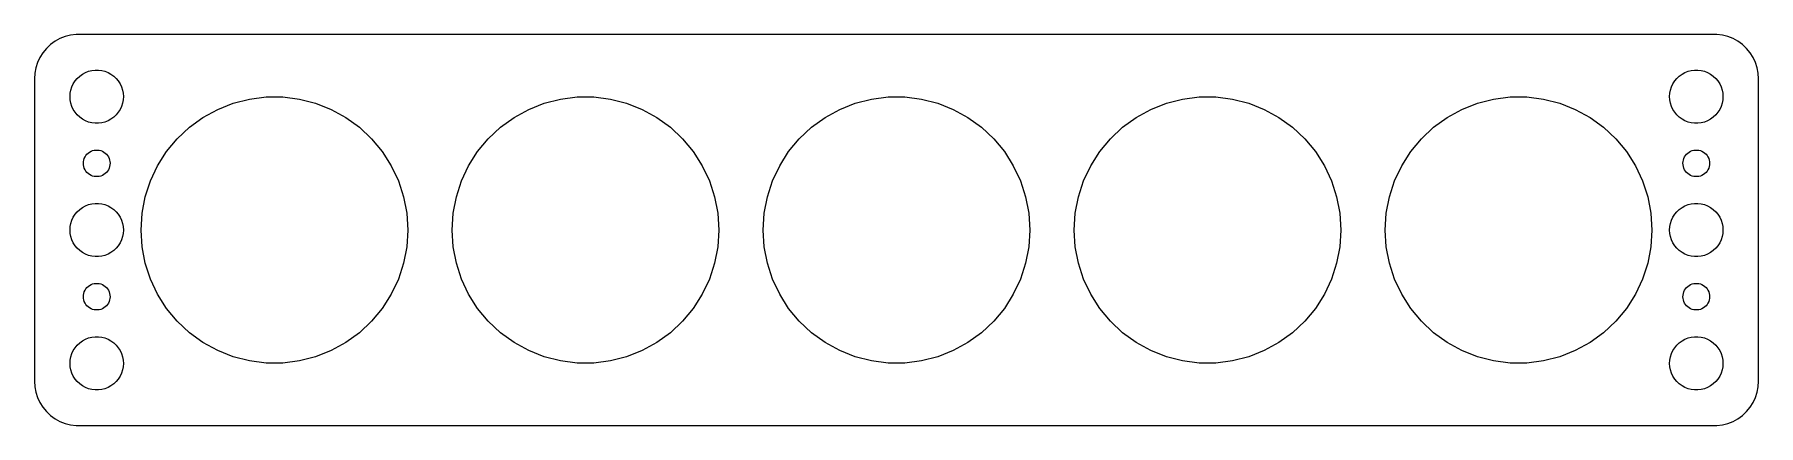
# Model space of a CAD drawing. Header units: metres. Extents: x -97 to 97, y -22 to 22.
import ezdxf

# ---------------------------------------------------------------- set-up
doc = ezdxf.new("R2010")
doc.units = ezdxf.units.M

msp = doc.modelspace()

# ---------------------------------------------------------------- linework, layer by layer
for p, q in [((-94.1289, 21.5241), (-94.6791, 21.2216)), ((-93.5451, 21.7553), (-94.1289, 21.5241)), ((-92.9369, 21.9114), (-93.5451, 21.7553)), ((-92.3139, 21.9901), (-92.9369, 21.9114)), ((92.3139, 21.9901), (-92.3139, 21.9901)), ((92.9369, 21.9114), (92.3139, 21.9901)), ((93.5451, 21.7553), (92.9369, 21.9114)), ((94.1289, 21.5241), (93.5451, 21.7553)), ((94.6791, 21.2216), (94.1289, 21.5241)), ((-96.3815, 19.4088), (-96.6489, 18.8406)), ((-96.0451, 19.9389), (-96.3815, 19.4088)), ((-95.6448, 20.4227), (-96.0451, 19.9389)), ((-95.1871, 20.8526), (-95.6448, 20.4227)), ((-94.6791, 21.2216), (-95.1871, 20.8526)), ((95.1871, 20.8526), (94.6791, 21.2216)), ((95.6448, 20.4227), (95.1871, 20.8526)), ((96.0451, 19.9389), (95.6448, 20.4227)), ((96.3815, 19.4088), (96.0451, 19.9389)), ((96.6489, 18.8406), (96.3815, 19.4088)), ((-96.9606, 17.6267), (-97, 17)), ((-96.8429, 18.2434), (-96.9606, 17.6267)), ((-96.6489, 18.8406), (-96.8429, 18.2434)), ((-91.9123, 17.3115), (-91.6075, 17.533)), ((-91.6075, 17.533), (-91.2773, 17.7145)), ((-91.2773, 17.7145), (-90.927, 17.8532)), ((-90.927, 17.8532), (-90.5621, 17.9469)), ((-90.5621, 17.9469), (-90.1884, 17.9941)), ((-90.1884, 17.9941), (-89.8116, 17.9941)), ((-89.8116, 17.9941), (-89.4379, 17.9469)), ((-89.4379, 17.9469), (-89.073, 17.8532)), ((-89.073, 17.8532), (-88.7227, 17.7145)), ((-88.7227, 17.7145), (-88.3925, 17.533)), ((-88.3925, 17.533), (-88.0877, 17.3115)), ((88.0877, 17.3115), (88.3925, 17.533)), ((88.3925, 17.533), (88.7227, 17.7145)), ((88.7227, 17.7145), (89.073, 17.8532)), ((89.073, 17.8532), (89.4379, 17.9469)), ((89.4379, 17.9469), (89.8116, 17.9941)), ((89.8116, 17.9941), (90.1884, 17.9941)), ((90.1884, 17.9941), (90.5621, 17.9469)), ((90.5621, 17.9469), (90.927, 17.8532)), ((90.927, 17.8532), (91.2773, 17.7145)), ((91.2773, 17.7145), (91.6075, 17.533)), ((91.6075, 17.533), (91.9123, 17.3115)), ((96.8429, 18.2434), (96.6489, 18.8406)), ((96.9606, 17.6267), (96.8429, 18.2434)), ((97, 17), (96.9606, 17.6267)), ((-97, 17), (-97, -17)), ((-92.9763, 15.376), (-92.9057, 15.7461)), ((-92.9057, 15.7461), (-92.7893, 16.1044)), ((-92.7893, 16.1044), (-92.6289, 16.4453)), ((-92.6289, 16.4453), (-92.427, 16.7634)), ((-92.427, 16.7634), (-92.1869, 17.0536)), ((-92.1869, 17.0536), (-91.9123, 17.3115)), ((-88.0877, 17.3115), (-87.8131, 17.0536)), ((-87.8131, 17.0536), (-87.573, 16.7634)), ((-87.573, 16.7634), (-87.3711, 16.4453)), ((-87.3711, 16.4453), (-87.2107, 16.1044)), ((-87.2107, 16.1044), (-87.0943, 15.7461)), ((-87.0943, 15.7461), (-87.0237, 15.376)), ((87.0237, 15.376), (87.0943, 15.7461)), ((87.0943, 15.7461), (87.2107, 16.1044)), ((87.2107, 16.1044), (87.3711, 16.4453)), ((87.3711, 16.4453), (87.573, 16.7634)), ((87.573, 16.7634), (87.8131, 17.0536)), ((87.8131, 17.0536), (88.0877, 17.3115)), ((91.9123, 17.3115), (92.1869, 17.0536)), ((92.1869, 17.0536), (92.427, 16.7634)), ((92.427, 16.7634), (92.6289, 16.4453)), ((92.6289, 16.4453), (92.7893, 16.1044)), ((92.7893, 16.1044), (92.9057, 15.7461)), ((92.9057, 15.7461), (92.9763, 15.376)), ((97, -17), (97, 17)), ((-93, 15), (-92.9763, 15.376)), ((-92.9763, 14.624), (-93, 15)), ((-92.9057, 14.2539), (-92.9763, 14.624)), ((-92.7893, 13.8956), (-92.9057, 14.2539)), ((-92.6289, 13.5547), (-92.7893, 13.8956)), ((-87.2107, 13.8956), (-87.3711, 13.5547)), ((-87.0943, 14.2539), (-87.2107, 13.8956)), ((-87.0237, 14.624), (-87.0943, 14.2539)), ((-87.0237, 15.376), (-87, 15)), ((-87, 15), (-87.0237, 14.624)), ((-76.3867, 13.5724), (-74.6353, 14.2658)), ((-74.6353, 14.2658), (-72.8107, 14.7343)), ((-72.8107, 14.7343), (-70.9418, 14.9704)), ((-70.9418, 14.9704), (-69.0581, 14.9704)), ((-69.0581, 14.9704), (-67.1893, 14.7343)), ((-67.1893, 14.7343), (-65.3647, 14.2658)), ((-65.3647, 14.2658), (-63.6133, 13.5724)), ((-41.3867, 13.5724), (-39.6353, 14.2658)), ((-39.6353, 14.2658), (-37.8107, 14.7343)), ((-37.8107, 14.7343), (-35.9418, 14.9704)), ((-35.9418, 14.9704), (-34.0581, 14.9704)), ((-34.0581, 14.9704), (-32.1893, 14.7343)), ((-32.1893, 14.7343), (-30.3647, 14.2658)), ((-30.3647, 14.2658), (-28.6133, 13.5724)), ((-6.38669, 13.5724), (-4.63525, 14.2658)), ((-4.63525, 14.2658), (-2.81071, 14.7343)), ((-2.81071, 14.7343), (-0.94185, 14.9704)), ((-0.94185, 14.9704), (0.94185, 14.9704)), ((0.94185, 14.9704), (2.81071, 14.7343)), ((2.81071, 14.7343), (4.63525, 14.2658)), ((4.63525, 14.2658), (6.38669, 13.5724)), ((28.6133, 13.5724), (30.3647, 14.2658)), ((30.3647, 14.2658), (32.1893, 14.7343)), ((32.1893, 14.7343), (34.0581, 14.9704)), ((34.0581, 14.9704), (35.9418, 14.9704)), ((35.9418, 14.9704), (37.8107, 14.7343)), ((37.8107, 14.7343), (39.6353, 14.2658)), ((39.6353, 14.2658), (41.3867, 13.5724)), ((63.6133, 13.5724), (65.3647, 14.2658)), ((65.3647, 14.2658), (67.1893, 14.7343)), ((67.1893, 14.7343), (69.0581, 14.9704)), ((69.0581, 14.9704), (70.9418, 14.9704)), ((70.9418, 14.9704), (72.8107, 14.7343)), ((72.8107, 14.7343), (74.6353, 14.2658)), ((74.6353, 14.2658), (76.3867, 13.5724)), ((87, 15), (87.0237, 15.376)), ((87.0237, 14.624), (87, 15)), ((87.0943, 14.2539), (87.0237, 14.624)), ((87.2107, 13.8956), (87.0943, 14.2539)), ((87.3711, 13.5547), (87.2107, 13.8956)), ((92.7893, 13.8956), (92.6289, 13.5547)), ((92.9057, 14.2539), (92.7893, 13.8956)), ((92.9763, 14.624), (92.9057, 14.2539)), ((92.9763, 15.376), (93, 15)), ((93, 15), (92.9763, 14.624)), ((-92.427, 13.2366), (-92.6289, 13.5547)), ((-92.1869, 12.9464), (-92.427, 13.2366)), ((-91.9123, 12.6884), (-92.1869, 12.9464)), ((-91.6075, 12.467), (-91.9123, 12.6884)), ((-91.2773, 12.2855), (-91.6075, 12.467)), ((-90.927, 12.1468), (-91.2773, 12.2855)), ((-90.5621, 12.0531), (-90.927, 12.1468)), ((-90.1884, 12.0059), (-90.5621, 12.0531)), ((-89.8116, 12.0059), (-90.1884, 12.0059)), ((-89.4379, 12.0531), (-89.8116, 12.0059)), ((-89.073, 12.1468), (-89.4379, 12.0531)), ((-88.7227, 12.2855), (-89.073, 12.1468)), ((-88.3925, 12.467), (-88.7227, 12.2855)), ((-88.0877, 12.6884), (-88.3925, 12.467)), ((-87.8131, 12.9464), (-88.0877, 12.6884)), ((-87.573, 13.2366), (-87.8131, 12.9464)), ((-87.3711, 13.5547), (-87.573, 13.2366)), ((-79.5614, 11.5577), (-78.0374, 12.6649)), ((-78.0374, 12.6649), (-76.3867, 13.5724)), ((-63.6133, 13.5724), (-61.9626, 12.6649)), ((-61.9626, 12.6649), (-60.4386, 11.5577)), ((-44.5614, 11.5577), (-43.0374, 12.6649)), ((-43.0374, 12.6649), (-41.3867, 13.5724)), ((-28.6133, 13.5724), (-26.9626, 12.6649)), ((-26.9626, 12.6649), (-25.4386, 11.5577)), ((-9.56136, 11.5577), (-8.0374, 12.6649)), ((-8.0374, 12.6649), (-6.38669, 13.5724)), ((6.38669, 13.5724), (8.0374, 12.6649)), ((8.0374, 12.6649), (9.56136, 11.5577)), ((25.4386, 11.5577), (26.9626, 12.6649)), ((26.9626, 12.6649), (28.6133, 13.5724)), ((41.3867, 13.5724), (43.0374, 12.6649)), ((43.0374, 12.6649), (44.5614, 11.5577)), ((60.4386, 11.5577), (61.9626, 12.6649)), ((61.9626, 12.6649), (63.6133, 13.5724)), ((76.3867, 13.5724), (78.0374, 12.6649)), ((78.0374, 12.6649), (79.5614, 11.5577)), ((87.573, 13.2366), (87.3711, 13.5547)), ((87.8131, 12.9464), (87.573, 13.2366)), ((88.0877, 12.6884), (87.8131, 12.9464)), ((88.3925, 12.467), (88.0877, 12.6884)), ((88.7227, 12.2855), (88.3925, 12.467)), ((89.073, 12.1468), (88.7227, 12.2855)), ((89.4379, 12.0531), (89.073, 12.1468)), ((89.8116, 12.0059), (89.4379, 12.0531)), ((90.1884, 12.0059), (89.8116, 12.0059)), ((90.5621, 12.0531), (90.1884, 12.0059)), ((90.927, 12.1468), (90.5621, 12.0531)), ((91.2773, 12.2855), (90.927, 12.1468)), ((91.6075, 12.467), (91.2773, 12.2855)), ((91.9123, 12.6884), (91.6075, 12.467)), ((92.1869, 12.9464), (91.9123, 12.6884)), ((92.427, 13.2366), (92.1869, 12.9464)), ((92.6289, 13.5547), (92.427, 13.2366)), ((-82.1353, 8.81677), (-80.9345, 10.2682)), ((-80.9345, 10.2682), (-79.5614, 11.5577)), ((-60.4386, 11.5577), (-59.0655, 10.2682)), ((-59.0655, 10.2682), (-57.8647, 8.81677)), ((-47.1353, 8.81677), (-45.9345, 10.2682)), ((-45.9345, 10.2682), (-44.5614, 11.5577)), ((-25.4386, 11.5577), (-24.0655, 10.2682)), ((-24.0655, 10.2682), (-22.8647, 8.81677)), ((-12.1353, 8.81677), (-10.9345, 10.2682)), ((-10.9345, 10.2682), (-9.56136, 11.5577)), ((9.56136, 11.5577), (10.9345, 10.2682)), ((10.9345, 10.2682), (12.1353, 8.81677)), ((22.8647, 8.81677), (24.0655, 10.2682)), ((24.0655, 10.2682), (25.4386, 11.5577)), ((44.5614, 11.5577), (45.9345, 10.2682)), ((45.9345, 10.2682), (47.1353, 8.81677)), ((57.8647, 8.81677), (59.0655, 10.2682)), ((59.0655, 10.2682), (60.4386, 11.5577)), ((79.5614, 11.5577), (80.9345, 10.2682)), ((80.9345, 10.2682), (82.1353, 8.81677)), ((-91.4882, 7.68799), (-91.4529, 7.87303)), ((-91.4529, 7.87303), (-91.3947, 8.05219)), ((-91.3947, 8.05219), (-91.3145, 8.22263)), ((-91.3145, 8.22263), (-91.2135, 8.38167)), ((-91.2135, 8.38167), (-91.0934, 8.52681)), ((-91.0934, 8.52681), (-90.9561, 8.65576)), ((-90.9561, 8.65576), (-90.8037, 8.76648)), ((-90.8037, 8.76648), (-90.6387, 8.85724)), ((-90.6387, 8.85724), (-90.4635, 8.92657)), ((-90.4635, 8.92657), (-90.2811, 8.97342)), ((-90.2811, 8.97342), (-90.0942, 8.99704)), ((-90.0942, 8.99704), (-89.9058, 8.99704)), ((-89.9058, 8.99704), (-89.7189, 8.97342)), ((-89.7189, 8.97342), (-89.5365, 8.92657)), ((-89.5365, 8.92657), (-89.3613, 8.85724)), ((-89.3613, 8.85724), (-89.1963, 8.76648)), ((-89.1963, 8.76648), (-89.0439, 8.65576)), ((-89.0439, 8.65576), (-88.9065, 8.52681)), ((-88.9065, 8.52681), (-88.7865, 8.38167)), ((-88.7865, 8.38167), (-88.6855, 8.22263)), ((-88.6855, 8.22263), (-88.6053, 8.05219)), ((-88.6053, 8.05219), (-88.5471, 7.87303)), ((-88.5471, 7.87303), (-88.5118, 7.68799)), ((-83.1446, 7.2263), (-82.1353, 8.81677)), ((-57.8647, 8.81677), (-56.8554, 7.2263)), ((-48.1446, 7.2263), (-47.1353, 8.81677)), ((-22.8647, 8.81677), (-21.8554, 7.2263)), ((-13.1446, 7.2263), (-12.1353, 8.81677)), ((12.1353, 8.81677), (13.1446, 7.2263)), ((21.8554, 7.2263), (22.8647, 8.81677)), ((47.1353, 8.81677), (48.1446, 7.2263)), ((56.8554, 7.2263), (57.8647, 8.81677)), ((82.1353, 8.81677), (83.1446, 7.2263)), ((88.5118, 7.68799), (88.5471, 7.87303)), ((88.5471, 7.87303), (88.6053, 8.05219)), ((88.6053, 8.05219), (88.6855, 8.22263)), ((88.6855, 8.22263), (88.7865, 8.38167)), ((88.7865, 8.38167), (88.9065, 8.52681)), ((88.9065, 8.52681), (89.0439, 8.65576)), ((89.0439, 8.65576), (89.1963, 8.76648)), ((89.1963, 8.76648), (89.3613, 8.85724)), ((89.3613, 8.85724), (89.5365, 8.92657)), ((89.5365, 8.92657), (89.7189, 8.97342)), ((89.7189, 8.97342), (89.9058, 8.99704)), ((89.9058, 8.99704), (90.0942, 8.99704)), ((90.0942, 8.99704), (90.2811, 8.97342)), ((90.2811, 8.97342), (90.4635, 8.92657)), ((90.4635, 8.92657), (90.6387, 8.85724)), ((90.6387, 8.85724), (90.8037, 8.76648)), ((90.8037, 8.76648), (90.9561, 8.65576)), ((90.9561, 8.65576), (91.0934, 8.52681)), ((91.0934, 8.52681), (91.2135, 8.38167)), ((91.2135, 8.38167), (91.3145, 8.22263)), ((91.3145, 8.22263), (91.3947, 8.05219)), ((91.3947, 8.05219), (91.4529, 7.87303)), ((91.4529, 7.87303), (91.4882, 7.68799)), ((-91.5, 7.5), (-91.4882, 7.68799)), ((-91.4882, 7.312), (-91.5, 7.5)), ((-91.4529, 7.12695), (-91.4882, 7.312)), ((-91.3947, 6.9478), (-91.4529, 7.12695)), ((-91.3145, 6.77736), (-91.3947, 6.9478)), ((-91.2135, 6.61832), (-91.3145, 6.77736)), ((-91.0934, 6.47318), (-91.2135, 6.61832)), ((-90.9561, 6.34422), (-91.0934, 6.47318)), ((-90.8037, 6.23351), (-90.9561, 6.34422)), ((-90.6387, 6.14275), (-90.8037, 6.23351)), ((-90.4635, 6.07341), (-90.6387, 6.14275)), ((-90.2811, 6.02657), (-90.4635, 6.07341)), ((-90.0942, 6.00294), (-90.2811, 6.02657)), ((-89.9058, 6.00294), (-90.0942, 6.00294)), ((-89.7189, 6.02657), (-89.9058, 6.00294)), ((-89.5365, 6.07341), (-89.7189, 6.02657)), ((-89.3613, 6.14275), (-89.5365, 6.07341)), ((-89.1963, 6.23351), (-89.3613, 6.14275)), ((-89.0439, 6.34422), (-89.1963, 6.23351)), ((-88.9065, 6.47318), (-89.0439, 6.34422)), ((-88.7865, 6.61832), (-88.9065, 6.47318)), ((-88.6855, 6.77736), (-88.7865, 6.61832)), ((-88.6053, 6.9478), (-88.6855, 6.77736)), ((-88.5471, 7.12695), (-88.6053, 6.9478)), ((-88.5118, 7.312), (-88.5471, 7.12695)), ((-88.5118, 7.68799), (-88.5, 7.5)), ((-88.5, 7.5), (-88.5118, 7.312)), ((-83.9466, 5.52187), (-83.1446, 7.2263)), ((-56.8554, 7.2263), (-56.0533, 5.52187)), ((-48.9466, 5.52187), (-48.1446, 7.2263)), ((-21.8554, 7.2263), (-21.0533, 5.52187)), ((-13.9466, 5.52187), (-13.1446, 7.2263)), ((13.1446, 7.2263), (13.9466, 5.52187)), ((21.0533, 5.52187), (21.8554, 7.2263)), ((48.1446, 7.2263), (48.9466, 5.52187)), ((56.0533, 5.52187), (56.8554, 7.2263)), ((83.1446, 7.2263), (83.9466, 5.52187)), ((88.5, 7.5), (88.5118, 7.68799)), ((88.5118, 7.312), (88.5, 7.5)), ((88.5471, 7.12695), (88.5118, 7.312)), ((88.6053, 6.9478), (88.5471, 7.12695)), ((88.6855, 6.77736), (88.6053, 6.9478)), ((88.7865, 6.61832), (88.6855, 6.77736)), ((88.9065, 6.47318), (88.7865, 6.61832)), ((89.0439, 6.34422), (88.9065, 6.47318)), ((89.1963, 6.23351), (89.0439, 6.34422)), ((89.3613, 6.14275), (89.1963, 6.23351)), ((89.5365, 6.07341), (89.3613, 6.14275)), ((89.7189, 6.02657), (89.5365, 6.07341)), ((89.9058, 6.00294), (89.7189, 6.02657)), ((90.0942, 6.00294), (89.9058, 6.00294)), ((90.2811, 6.02657), (90.0942, 6.00294)), ((90.4635, 6.07341), (90.2811, 6.02657)), ((90.6387, 6.14275), (90.4635, 6.07341)), ((90.8037, 6.23351), (90.6387, 6.14275)), ((90.9561, 6.34422), (90.8037, 6.23351)), ((91.0934, 6.47318), (90.9561, 6.34422)), ((91.2135, 6.61832), (91.0934, 6.47318)), ((91.3145, 6.77736), (91.2135, 6.61832)), ((91.3947, 6.9478), (91.3145, 6.77736)), ((91.4529, 7.12695), (91.3947, 6.9478)), ((91.4882, 7.312), (91.4529, 7.12695)), ((91.4882, 7.68799), (91.5, 7.5)), ((91.5, 7.5), (91.4882, 7.312)), ((-84.5287, 3.73035), (-83.9466, 5.52187)), ((-56.0533, 5.52187), (-55.4713, 3.73035)), ((-49.5287, 3.73035), (-48.9466, 5.52187)), ((-21.0533, 5.52187), (-20.4713, 3.73035)), ((-14.5287, 3.73035), (-13.9466, 5.52187)), ((13.9466, 5.52187), (14.5287, 3.73035)), ((20.4713, 3.73035), (21.0533, 5.52187)), ((48.9466, 5.52187), (49.5287, 3.73035)), ((55.4713, 3.73035), (56.0533, 5.52187)), ((83.9466, 5.52187), (84.5287, 3.73035)), ((-92.427, 1.76335), (-92.1869, 2.05363)), ((-92.1869, 2.05363), (-91.9123, 2.31154)), ((-91.9123, 2.31154), (-91.6075, 2.53297)), ((-91.6075, 2.53297), (-91.2773, 2.71448)), ((-91.2773, 2.71448), (-90.927, 2.85316)), ((-90.927, 2.85316), (-90.5621, 2.94685)), ((-90.5621, 2.94685), (-90.1884, 2.99408)), ((-90.1884, 2.99408), (-89.8116, 2.99408)), ((-89.8116, 2.99408), (-89.4379, 2.94685)), ((-89.4379, 2.94685), (-89.073, 2.85316)), ((-89.073, 2.85316), (-88.7227, 2.71448)), ((-88.7227, 2.71448), (-88.3925, 2.53297)), ((-88.3925, 2.53297), (-88.0877, 2.31154)), ((-88.0877, 2.31154), (-87.8131, 2.05363)), ((-87.8131, 2.05363), (-87.573, 1.76335)), ((-84.8817, 1.87999), (-84.5287, 3.73035)), ((-55.4713, 3.73035), (-55.1183, 1.87999)), ((-49.8817, 1.87999), (-49.5287, 3.73035)), ((-20.4713, 3.73035), (-20.1183, 1.87999)), ((-14.8817, 1.87999), (-14.5287, 3.73035)), ((14.5287, 3.73035), (14.8817, 1.87999)), ((20.1183, 1.87999), (20.4713, 3.73035)), ((49.5287, 3.73035), (49.8817, 1.87999)), ((55.1183, 1.87999), (55.4713, 3.73035)), ((84.5287, 3.73035), (84.8817, 1.87999)), ((87.573, 1.76335), (87.8131, 2.05363)), ((87.8131, 2.05363), (88.0877, 2.31154)), ((88.0877, 2.31154), (88.3925, 2.53297)), ((88.3925, 2.53297), (88.7227, 2.71448)), ((88.7227, 2.71448), (89.073, 2.85316)), ((89.073, 2.85316), (89.4379, 2.94685)), ((89.4379, 2.94685), (89.8116, 2.99408)), ((89.8116, 2.99408), (90.1884, 2.99408)), ((90.1884, 2.99408), (90.5621, 2.94685)), ((90.5621, 2.94685), (90.927, 2.85316)), ((90.927, 2.85316), (91.2773, 2.71448)), ((91.2773, 2.71448), (91.6075, 2.53297)), ((91.6075, 2.53297), (91.9123, 2.31154)), ((91.9123, 2.31154), (92.1869, 2.05363)), ((92.1869, 2.05363), (92.427, 1.76335)), ((-93, 0), (-92.9763, 0.37599)), ((-92.9763, -0.37599), (-93, 0)), ((-92.9763, 0.37599), (-92.9057, 0.74606)), ((-92.9057, 0.74606), (-92.7893, 1.10437)), ((-92.7893, 1.10437), (-92.6289, 1.44525)), ((-92.6289, 1.44525), (-92.427, 1.76335)), ((-87.573, 1.76335), (-87.3711, 1.44525)), ((-87.3711, 1.44525), (-87.2107, 1.10437)), ((-87.2107, 1.10437), (-87.0943, 0.74606)), ((-87.0943, 0.74606), (-87.0237, 0.37599)), ((-87.0237, 0.37599), (-87, 0)), ((-87, 0), (-87.0237, -0.37599)), ((-85, 0), (-84.8817, 1.87999)), ((-84.8817, -1.87999), (-85, 0)), ((-55.1183, 1.87999), (-55, 0)), ((-55, 0), (-55.1183, -1.87999)), ((-50, 0), (-49.8817, 1.87999)), ((-49.8817, -1.87999), (-50, 0)), ((-20.1183, 1.87999), (-20, 0)), ((-20, 0), (-20.1183, -1.87999)), ((-15, 0), (-14.8817, 1.87999)), ((-14.8817, -1.87999), (-15, 0)), ((14.8817, 1.87999), (15, 0)), ((15, 0), (14.8817, -1.87999)), ((20, 0), (20.1183, 1.87999)), ((20.1183, -1.87999), (20, 0)), ((49.8817, 1.87999), (50, 0)), ((50, 0), (49.8817, -1.87999)), ((55, 0), (55.1183, 1.87999)), ((55.1183, -1.87999), (55, 0)), ((84.8817, 1.87999), (85, 0)), ((85, 0), (84.8817, -1.87999)), ((87, 0), (87.0237, 0.37599)), ((87.0237, -0.37599), (87, 0)), ((87.0237, 0.37599), (87.0943, 0.74606)), ((87.0943, 0.74606), (87.2107, 1.10437)), ((87.2107, 1.10437), (87.3711, 1.44525)), ((87.3711, 1.44525), (87.573, 1.76335)), ((92.427, 1.76335), (92.6289, 1.44525)), ((92.6289, 1.44525), (92.7893, 1.10437)), ((92.7893, 1.10437), (92.9057, 0.74606)), ((92.9057, 0.74606), (92.9763, 0.37599)), ((92.9763, 0.37599), (93, 0)), ((93, 0), (92.9763, -0.37599)), ((-92.9057, -0.74606), (-92.9763, -0.37599)), ((-92.7893, -1.10437), (-92.9057, -0.74606)), ((-92.6289, -1.44525), (-92.7893, -1.10437)), ((-92.427, -1.76335), (-92.6289, -1.44525)), ((-92.1869, -2.05363), (-92.427, -1.76335)), ((-87.573, -1.76335), (-87.8131, -2.05363)), ((-87.3711, -1.44525), (-87.573, -1.76335)), ((-87.2107, -1.10437), (-87.3711, -1.44525)), ((-87.0943, -0.74606), (-87.2107, -1.10437)), ((-87.0237, -0.37599), (-87.0943, -0.74606)), ((-84.5287, -3.73035), (-84.8817, -1.87999)), ((-55.1183, -1.87999), (-55.4713, -3.73035)), ((-49.5287, -3.73035), (-49.8817, -1.87999)), ((-20.1183, -1.87999), (-20.4713, -3.73035)), ((-14.5287, -3.73035), (-14.8817, -1.87999)), ((14.8817, -1.87999), (14.5287, -3.73035)), ((20.4713, -3.73035), (20.1183, -1.87999)), ((49.8817, -1.87999), (49.5287, -3.73035)), ((55.4713, -3.73035), (55.1183, -1.87999)), ((84.8817, -1.87999), (84.5287, -3.73035)), ((87.0943, -0.74606), (87.0237, -0.37599)), ((87.2107, -1.10437), (87.0943, -0.74606)), ((87.3711, -1.44525), (87.2107, -1.10437)), ((87.573, -1.76335), (87.3711, -1.44525)), ((87.8131, -2.05363), (87.573, -1.76335)), ((92.427, -1.76335), (92.1869, -2.05363)), ((92.6289, -1.44525), (92.427, -1.76335)), ((92.7893, -1.10437), (92.6289, -1.44525)), ((92.9057, -0.74606), (92.7893, -1.10437)), ((92.9763, -0.37599), (92.9057, -0.74606)), ((-91.9123, -2.31154), (-92.1869, -2.05363)), ((-91.6075, -2.53297), (-91.9123, -2.31154)), ((-91.2773, -2.71448), (-91.6075, -2.53297)), ((-90.927, -2.85316), (-91.2773, -2.71448)), ((-90.5621, -2.94685), (-90.927, -2.85316)), ((-90.1884, -2.99408), (-90.5621, -2.94685)), ((-89.8116, -2.99408), (-90.1884, -2.99408)), ((-89.4379, -2.94685), (-89.8116, -2.99408)), ((-89.073, -2.85316), (-89.4379, -2.94685)), ((-88.7227, -2.71448), (-89.073, -2.85316)), ((-88.3925, -2.53297), (-88.7227, -2.71448)), ((-88.0877, -2.31154), (-88.3925, -2.53297)), ((-87.8131, -2.05363), (-88.0877, -2.31154)), ((-83.9466, -5.52187), (-84.5287, -3.73035)), ((-55.4713, -3.73035), (-56.0533, -5.52187)), ((-48.9466, -5.52187), (-49.5287, -3.73035)), ((-20.4713, -3.73035), (-21.0533, -5.52187)), ((-13.9466, -5.52187), (-14.5287, -3.73035)), ((14.5287, -3.73035), (13.9466, -5.52187)), ((21.0533, -5.52187), (20.4713, -3.73035)), ((49.5287, -3.73035), (48.9466, -5.52187)), ((56.0533, -5.52187), (55.4713, -3.73035)), ((84.5287, -3.73035), (83.9466, -5.52187)), ((88.0877, -2.31154), (87.8131, -2.05363)), ((88.3925, -2.53297), (88.0877, -2.31154)), ((88.7227, -2.71448), (88.3925, -2.53297)), ((89.073, -2.85316), (88.7227, -2.71448)), ((89.4379, -2.94685), (89.073, -2.85316)), ((89.8116, -2.99408), (89.4379, -2.94685)), ((90.1884, -2.99408), (89.8116, -2.99408)), ((90.5621, -2.94685), (90.1884, -2.99408)), ((90.927, -2.85316), (90.5621, -2.94685)), ((91.2773, -2.71448), (90.927, -2.85316)), ((91.6075, -2.53297), (91.2773, -2.71448)), ((91.9123, -2.31154), (91.6075, -2.53297)), ((92.1869, -2.05363), (91.9123, -2.31154)), ((-83.1446, -7.2263), (-83.9466, -5.52187)), ((-56.0533, -5.52187), (-56.8554, -7.2263)), ((-48.1446, -7.2263), (-48.9466, -5.52187)), ((-21.0533, -5.52187), (-21.8554, -7.2263)), ((-13.1446, -7.2263), (-13.9466, -5.52187)), ((13.9466, -5.52187), (13.1446, -7.2263)), ((21.8554, -7.2263), (21.0533, -5.52187)), ((48.9466, -5.52187), (48.1446, -7.2263)), ((56.8554, -7.2263), (56.0533, -5.52187)), ((83.9466, -5.52187), (83.1446, -7.2263)), ((-91.5, -7.5), (-91.4882, -7.312)), ((-91.4882, -7.68799), (-91.5, -7.5)), ((-91.4882, -7.312), (-91.4529, -7.12695)), ((-91.4529, -7.87303), (-91.4882, -7.68799)), ((-91.4529, -7.12695), (-91.3947, -6.9478)), ((-91.3947, -6.9478), (-91.3145, -6.77736)), ((-91.3145, -6.77736), (-91.2135, -6.61832)), ((-91.2135, -6.61832), (-91.0934, -6.47318)), ((-91.0934, -6.47318), (-90.9561, -6.34422)), ((-90.9561, -6.34422), (-90.8037, -6.23351)), ((-90.8037, -6.23351), (-90.6387, -6.14275)), ((-90.6387, -6.14275), (-90.4635, -6.07341)), ((-90.4635, -6.07341), (-90.2811, -6.02657)), ((-90.2811, -6.02657), (-90.0942, -6.00294)), ((-90.0942, -6.00294), (-89.9058, -6.00294)), ((-89.9058, -6.00294), (-89.7189, -6.02657)), ((-89.7189, -6.02657), (-89.5365, -6.07341)), ((-89.5365, -6.07341), (-89.3613, -6.14275)), ((-89.3613, -6.14275), (-89.1963, -6.23351)), ((-89.1963, -6.23351), (-89.0439, -6.34422)), ((-89.0439, -6.34422), (-88.9065, -6.47318)), ((-88.9065, -6.47318), (-88.7865, -6.61832)), ((-88.7865, -6.61832), (-88.6855, -6.77736)), ((-88.6855, -6.77736), (-88.6053, -6.9478)), ((-88.6053, -6.9478), (-88.5471, -7.12695)), ((-88.5471, -7.12695), (-88.5118, -7.312)), ((-88.5118, -7.68799), (-88.5471, -7.87303)), ((-88.5118, -7.312), (-88.5, -7.5)), ((-88.5, -7.5), (-88.5118, -7.68799)), ((-82.1353, -8.81677), (-83.1446, -7.2263)), ((-56.8554, -7.2263), (-57.8647, -8.81677)), ((-47.1353, -8.81677), (-48.1446, -7.2263)), ((-21.8554, -7.2263), (-22.8647, -8.81677)), ((-12.1353, -8.81677), (-13.1446, -7.2263)), ((13.1446, -7.2263), (12.1353, -8.81677)), ((22.8647, -8.81677), (21.8554, -7.2263)), ((48.1446, -7.2263), (47.1353, -8.81677)), ((57.8647, -8.81677), (56.8554, -7.2263)), ((83.1446, -7.2263), (82.1353, -8.81677)), ((88.5, -7.5), (88.5118, -7.312)), ((88.5118, -7.68799), (88.5, -7.5)), ((88.5118, -7.312), (88.5471, -7.12695)), ((88.5471, -7.87303), (88.5118, -7.68799)), ((88.5471, -7.12695), (88.6053, -6.9478)), ((88.6053, -6.9478), (88.6855, -6.77736)), ((88.6855, -6.77736), (88.7865, -6.61832)), ((88.7865, -6.61832), (88.9065, -6.47318)), ((88.9065, -6.47318), (89.0439, -6.34422)), ((89.0439, -6.34422), (89.1963, -6.23351)), ((89.1963, -6.23351), (89.3613, -6.14275)), ((89.3613, -6.14275), (89.5365, -6.07341)), ((89.5365, -6.07341), (89.7189, -6.02657)), ((89.7189, -6.02657), (89.9058, -6.00294)), ((89.9058, -6.00294), (90.0942, -6.00294)), ((90.0942, -6.00294), (90.2811, -6.02657)), ((90.2811, -6.02657), (90.4635, -6.07341)), ((90.4635, -6.07341), (90.6387, -6.14275)), ((90.6387, -6.14275), (90.8037, -6.23351)), ((90.8037, -6.23351), (90.9561, -6.34422)), ((90.9561, -6.34422), (91.0934, -6.47318)), ((91.0934, -6.47318), (91.2135, -6.61832)), ((91.2135, -6.61832), (91.3145, -6.77736)), ((91.3145, -6.77736), (91.3947, -6.9478)), ((91.3947, -6.9478), (91.4529, -7.12695)), ((91.4529, -7.12695), (91.4882, -7.312)), ((91.4882, -7.68799), (91.4529, -7.87303)), ((91.4882, -7.312), (91.5, -7.5)), ((91.5, -7.5), (91.4882, -7.68799)), ((-91.3947, -8.05219), (-91.4529, -7.87303)), ((-91.3145, -8.22263), (-91.3947, -8.05219)), ((-91.2135, -8.38167), (-91.3145, -8.22263)), ((-91.0934, -8.52681), (-91.2135, -8.38167)), ((-90.9561, -8.65576), (-91.0934, -8.52681)), ((-90.8037, -8.76648), (-90.9561, -8.65576)), ((-90.6387, -8.85724), (-90.8037, -8.76648)), ((-90.4635, -8.92657), (-90.6387, -8.85724)), ((-90.2811, -8.97342), (-90.4635, -8.92657)), ((-90.0942, -8.99704), (-90.2811, -8.97342)), ((-89.9058, -8.99704), (-90.0942, -8.99704)), ((-89.7189, -8.97342), (-89.9058, -8.99704)), ((-89.5365, -8.92657), (-89.7189, -8.97342)), ((-89.3613, -8.85724), (-89.5365, -8.92657)), ((-89.1963, -8.76648), (-89.3613, -8.85724)), ((-89.0439, -8.65576), (-89.1963, -8.76648)), ((-88.9065, -8.52681), (-89.0439, -8.65576)), ((-88.7865, -8.38167), (-88.9065, -8.52681)), ((-88.6855, -8.22263), (-88.7865, -8.38167)), ((-88.6053, -8.05219), (-88.6855, -8.22263)), ((-88.5471, -7.87303), (-88.6053, -8.05219)), ((-80.9345, -10.2682), (-82.1353, -8.81677)), ((-57.8647, -8.81677), (-59.0655, -10.2682)), ((-45.9345, -10.2682), (-47.1353, -8.81677)), ((-22.8647, -8.81677), (-24.0655, -10.2682)), ((-10.9345, -10.2682), (-12.1353, -8.81677)), ((12.1353, -8.81677), (10.9345, -10.2682)), ((24.0655, -10.2682), (22.8647, -8.81677)), ((47.1353, -8.81677), (45.9345, -10.2682)), ((59.0655, -10.2682), (57.8647, -8.81677)), ((82.1353, -8.81677), (80.9345, -10.2682)), ((88.6053, -8.05219), (88.5471, -7.87303)), ((88.6855, -8.22263), (88.6053, -8.05219)), ((88.7865, -8.38167), (88.6855, -8.22263)), ((88.9065, -8.52681), (88.7865, -8.38167)), ((89.0439, -8.65576), (88.9065, -8.52681)), ((89.1963, -8.76648), (89.0439, -8.65576)), ((89.3613, -8.85724), (89.1963, -8.76648)), ((89.5365, -8.92657), (89.3613, -8.85724)), ((89.7189, -8.97342), (89.5365, -8.92657)), ((89.9058, -8.99704), (89.7189, -8.97342)), ((90.0942, -8.99704), (89.9058, -8.99704)), ((90.2811, -8.97342), (90.0942, -8.99704)), ((90.4635, -8.92657), (90.2811, -8.97342)), ((90.6387, -8.85724), (90.4635, -8.92657)), ((90.8037, -8.76648), (90.6387, -8.85724)), ((90.9561, -8.65576), (90.8037, -8.76648)), ((91.0934, -8.52681), (90.9561, -8.65576)), ((91.2135, -8.38167), (91.0934, -8.52681)), ((91.3145, -8.22263), (91.2135, -8.38167)), ((91.3947, -8.05219), (91.3145, -8.22263)), ((91.4529, -7.87303), (91.3947, -8.05219)), ((-79.5614, -11.5577), (-80.9345, -10.2682)), ((-78.0374, -12.6649), (-79.5614, -11.5577)), ((-60.4386, -11.5577), (-61.9626, -12.6649)), ((-59.0655, -10.2682), (-60.4386, -11.5577)), ((-44.5614, -11.5577), (-45.9345, -10.2682)), ((-43.0374, -12.6649), (-44.5614, -11.5577)), ((-25.4386, -11.5577), (-26.9626, -12.6649)), ((-24.0655, -10.2682), (-25.4386, -11.5577)), ((-9.56136, -11.5577), (-10.9345, -10.2682)), ((-8.0374, -12.6649), (-9.56136, -11.5577)), ((9.56136, -11.5577), (8.0374, -12.6649)), ((10.9345, -10.2682), (9.56136, -11.5577)), ((25.4386, -11.5577), (24.0655, -10.2682)), ((26.9626, -12.6649), (25.4386, -11.5577)), ((44.5614, -11.5577), (43.0374, -12.6649)), ((45.9345, -10.2682), (44.5614, -11.5577)), ((60.4386, -11.5577), (59.0655, -10.2682)), ((61.9626, -12.6649), (60.4386, -11.5577)), ((79.5614, -11.5577), (78.0374, -12.6649)), ((80.9345, -10.2682), (79.5614, -11.5577)), ((-92.7893, -13.8956), (-92.6289, -13.5547)), ((-92.6289, -13.5547), (-92.427, -13.2366)), ((-92.427, -13.2366), (-92.1869, -12.9464)), ((-92.1869, -12.9464), (-91.9123, -12.6884)), ((-91.9123, -12.6884), (-91.6075, -12.467)), ((-91.6075, -12.467), (-91.2773, -12.2855)), ((-91.2773, -12.2855), (-90.927, -12.1468)), ((-90.927, -12.1468), (-90.5621, -12.0531)), ((-90.5621, -12.0531), (-90.1884, -12.0059)), ((-90.1884, -12.0059), (-89.8116, -12.0059)), ((-89.8116, -12.0059), (-89.4379, -12.0531)), ((-89.4379, -12.0531), (-89.073, -12.1468)), ((-89.073, -12.1468), (-88.7227, -12.2855)), ((-88.7227, -12.2855), (-88.3925, -12.467)), ((-88.3925, -12.467), (-88.0877, -12.6884)), ((-88.0877, -12.6884), (-87.8131, -12.9464)), ((-87.8131, -12.9464), (-87.573, -13.2366)), ((-87.573, -13.2366), (-87.3711, -13.5547)), ((-87.3711, -13.5547), (-87.2107, -13.8956)), ((-76.3867, -13.5724), (-78.0374, -12.6649)), ((-74.6353, -14.2658), (-76.3867, -13.5724)), ((-63.6133, -13.5724), (-65.3647, -14.2658)), ((-61.9626, -12.6649), (-63.6133, -13.5724)), ((-41.3867, -13.5724), (-43.0374, -12.6649)), ((-39.6353, -14.2658), (-41.3867, -13.5724)), ((-28.6133, -13.5724), (-30.3647, -14.2658)), ((-26.9626, -12.6649), (-28.6133, -13.5724)), ((-6.38669, -13.5724), (-8.0374, -12.6649)), ((-4.63525, -14.2658), (-6.38669, -13.5724)), ((6.38669, -13.5724), (4.63525, -14.2658)), ((8.0374, -12.6649), (6.38669, -13.5724)), ((28.6133, -13.5724), (26.9626, -12.6649)), ((30.3647, -14.2658), (28.6133, -13.5724)), ((41.3867, -13.5724), (39.6353, -14.2658)), ((43.0374, -12.6649), (41.3867, -13.5724)), ((63.6133, -13.5724), (61.9626, -12.6649)), ((65.3647, -14.2658), (63.6133, -13.5724)), ((76.3867, -13.5724), (74.6353, -14.2658)), ((78.0374, -12.6649), (76.3867, -13.5724)), ((87.2107, -13.8956), (87.3711, -13.5547)), ((87.3711, -13.5547), (87.573, -13.2366)), ((87.573, -13.2366), (87.8131, -12.9464)), ((87.8131, -12.9464), (88.0877, -12.6884)), ((88.0877, -12.6884), (88.3925, -12.467)), ((88.3925, -12.467), (88.7227, -12.2855)), ((88.7227, -12.2855), (89.073, -12.1468)), ((89.073, -12.1468), (89.4379, -12.0531)), ((89.4379, -12.0531), (89.8116, -12.0059)), ((89.8116, -12.0059), (90.1884, -12.0059)), ((90.1884, -12.0059), (90.5621, -12.0531)), ((90.5621, -12.0531), (90.927, -12.1468)), ((90.927, -12.1468), (91.2773, -12.2855)), ((91.2773, -12.2855), (91.6075, -12.467)), ((91.6075, -12.467), (91.9123, -12.6884)), ((91.9123, -12.6884), (92.1869, -12.9464)), ((92.1869, -12.9464), (92.427, -13.2366)), ((92.427, -13.2366), (92.6289, -13.5547)), ((92.6289, -13.5547), (92.7893, -13.8956)), ((-93, -15), (-92.9763, -14.624)), ((-92.9763, -15.376), (-93, -15)), ((-92.9763, -14.624), (-92.9057, -14.2539)), ((-92.9057, -15.7461), (-92.9763, -15.376)), ((-92.9057, -14.2539), (-92.7893, -13.8956)), ((-87.2107, -13.8956), (-87.0943, -14.2539)), ((-87.0943, -14.2539), (-87.0237, -14.624)), ((-87.0237, -15.376), (-87.0943, -15.7461)), ((-87.0237, -14.624), (-87, -15)), ((-87, -15), (-87.0237, -15.376)), ((-72.8107, -14.7343), (-74.6353, -14.2658)), ((-70.9418, -14.9704), (-72.8107, -14.7343)), ((-69.0581, -14.9704), (-70.9418, -14.9704)), ((-67.1893, -14.7343), (-69.0581, -14.9704)), ((-65.3647, -14.2658), (-67.1893, -14.7343)), ((-37.8107, -14.7343), (-39.6353, -14.2658)), ((-35.9418, -14.9704), (-37.8107, -14.7343)), ((-34.0581, -14.9704), (-35.9418, -14.9704)), ((-32.1893, -14.7343), (-34.0581, -14.9704)), ((-30.3647, -14.2658), (-32.1893, -14.7343)), ((-2.81071, -14.7343), (-4.63525, -14.2658)), ((-0.94185, -14.9704), (-2.81071, -14.7343)), ((0.94185, -14.9704), (-0.94185, -14.9704)), ((2.81071, -14.7343), (0.94185, -14.9704)), ((4.63525, -14.2658), (2.81071, -14.7343)), ((32.1893, -14.7343), (30.3647, -14.2658)), ((34.0581, -14.9704), (32.1893, -14.7343)), ((35.9418, -14.9704), (34.0581, -14.9704)), ((37.8107, -14.7343), (35.9418, -14.9704)), ((39.6353, -14.2658), (37.8107, -14.7343)), ((67.1893, -14.7343), (65.3647, -14.2658)), ((69.0581, -14.9704), (67.1893, -14.7343)), ((70.9418, -14.9704), (69.0581, -14.9704)), ((72.8107, -14.7343), (70.9418, -14.9704)), ((74.6353, -14.2658), (72.8107, -14.7343)), ((87, -15), (87.0237, -14.624)), ((87.0237, -15.376), (87, -15)), ((87.0237, -14.624), (87.0943, -14.2539)), ((87.0943, -15.7461), (87.0237, -15.376)), ((87.0943, -14.2539), (87.2107, -13.8956)), ((92.7893, -13.8956), (92.9057, -14.2539)), ((92.9057, -14.2539), (92.9763, -14.624)), ((92.9763, -15.376), (92.9057, -15.7461)), ((92.9763, -14.624), (93, -15)), ((93, -15), (92.9763, -15.376)), ((-97, -17), (-96.9606, -17.6267)), ((-92.7893, -16.1044), (-92.9057, -15.7461)), ((-92.6289, -16.4453), (-92.7893, -16.1044)), ((-92.427, -16.7634), (-92.6289, -16.4453)), ((-92.1869, -17.0536), (-92.427, -16.7634)), ((-91.9123, -17.3115), (-92.1869, -17.0536)), ((-91.6075, -17.533), (-91.9123, -17.3115)), ((-88.0877, -17.3115), (-88.3925, -17.533)), ((-87.8131, -17.0536), (-88.0877, -17.3115)), ((-87.573, -16.7634), (-87.8131, -17.0536)), ((-87.3711, -16.4453), (-87.573, -16.7634)), ((-87.2107, -16.1044), (-87.3711, -16.4453)), ((-87.0943, -15.7461), (-87.2107, -16.1044)), ((87.2107, -16.1044), (87.0943, -15.7461)), ((87.3711, -16.4453), (87.2107, -16.1044)), ((87.573, -16.7634), (87.3711, -16.4453)), ((87.8131, -17.0536), (87.573, -16.7634)), ((88.0877, -17.3115), (87.8131, -17.0536)), ((88.3925, -17.533), (88.0877, -17.3115)), ((91.9123, -17.3115), (91.6075, -17.533)), ((92.1869, -17.0536), (91.9123, -17.3115)), ((92.427, -16.7634), (92.1869, -17.0536)), ((92.6289, -16.4453), (92.427, -16.7634)), ((92.7893, -16.1044), (92.6289, -16.4453)), ((92.9057, -15.7461), (92.7893, -16.1044)), ((96.9606, -17.6267), (97, -17)), ((-96.9606, -17.6267), (-96.8429, -18.2434)), ((-96.8429, -18.2434), (-96.6489, -18.8406)), ((-96.6489, -18.8406), (-96.3815, -19.4088)), ((-91.2773, -17.7145), (-91.6075, -17.533)), ((-90.927, -17.8532), (-91.2773, -17.7145)), ((-90.5621, -17.9469), (-90.927, -17.8532)), ((-90.1884, -17.9941), (-90.5621, -17.9469)), ((-89.8116, -17.9941), (-90.1884, -17.9941)), ((-89.4379, -17.9469), (-89.8116, -17.9941)), ((-89.073, -17.8532), (-89.4379, -17.9469)), ((-88.7227, -17.7145), (-89.073, -17.8532)), ((-88.3925, -17.533), (-88.7227, -17.7145)), ((88.7227, -17.7145), (88.3925, -17.533)), ((89.073, -17.8532), (88.7227, -17.7145)), ((89.4379, -17.9469), (89.073, -17.8532)), ((89.8116, -17.9941), (89.4379, -17.9469)), ((90.1884, -17.9941), (89.8116, -17.9941)), ((90.5621, -17.9469), (90.1884, -17.9941)), ((90.927, -17.8532), (90.5621, -17.9469)), ((91.2773, -17.7145), (90.927, -17.8532)), ((91.6075, -17.533), (91.2773, -17.7145)), ((96.3815, -19.4088), (96.6489, -18.8406)), ((96.6489, -18.8406), (96.8429, -18.2434)), ((96.8429, -18.2434), (96.9606, -17.6267)), ((-96.3815, -19.4088), (-96.0451, -19.9389)), ((-96.0451, -19.9389), (-95.6448, -20.4227)), ((-95.6448, -20.4227), (-95.1871, -20.8526)), ((-95.1871, -20.8526), (-94.6791, -21.2216)), ((-94.6791, -21.2216), (-94.1289, -21.5241)), ((94.1289, -21.5241), (94.6791, -21.2216)), ((94.6791, -21.2216), (95.1871, -20.8526)), ((95.1871, -20.8526), (95.6448, -20.4227)), ((95.6448, -20.4227), (96.0451, -19.9389)), ((96.0451, -19.9389), (96.3815, -19.4088)), ((-94.1289, -21.5241), (-93.5451, -21.7553)), ((-93.5451, -21.7553), (-92.9369, -21.9114)), ((-92.9369, -21.9114), (-92.3139, -21.9901)), ((-92.3139, -21.9901), (92.3139, -21.9901)), ((92.3139, -21.9901), (92.9369, -21.9114)), ((92.9369, -21.9114), (93.5451, -21.7553)), ((93.5451, -21.7553), (94.1289, -21.5241))]:
    msp.add_line(p, q)

doc.saveas('drawing.dxf')
